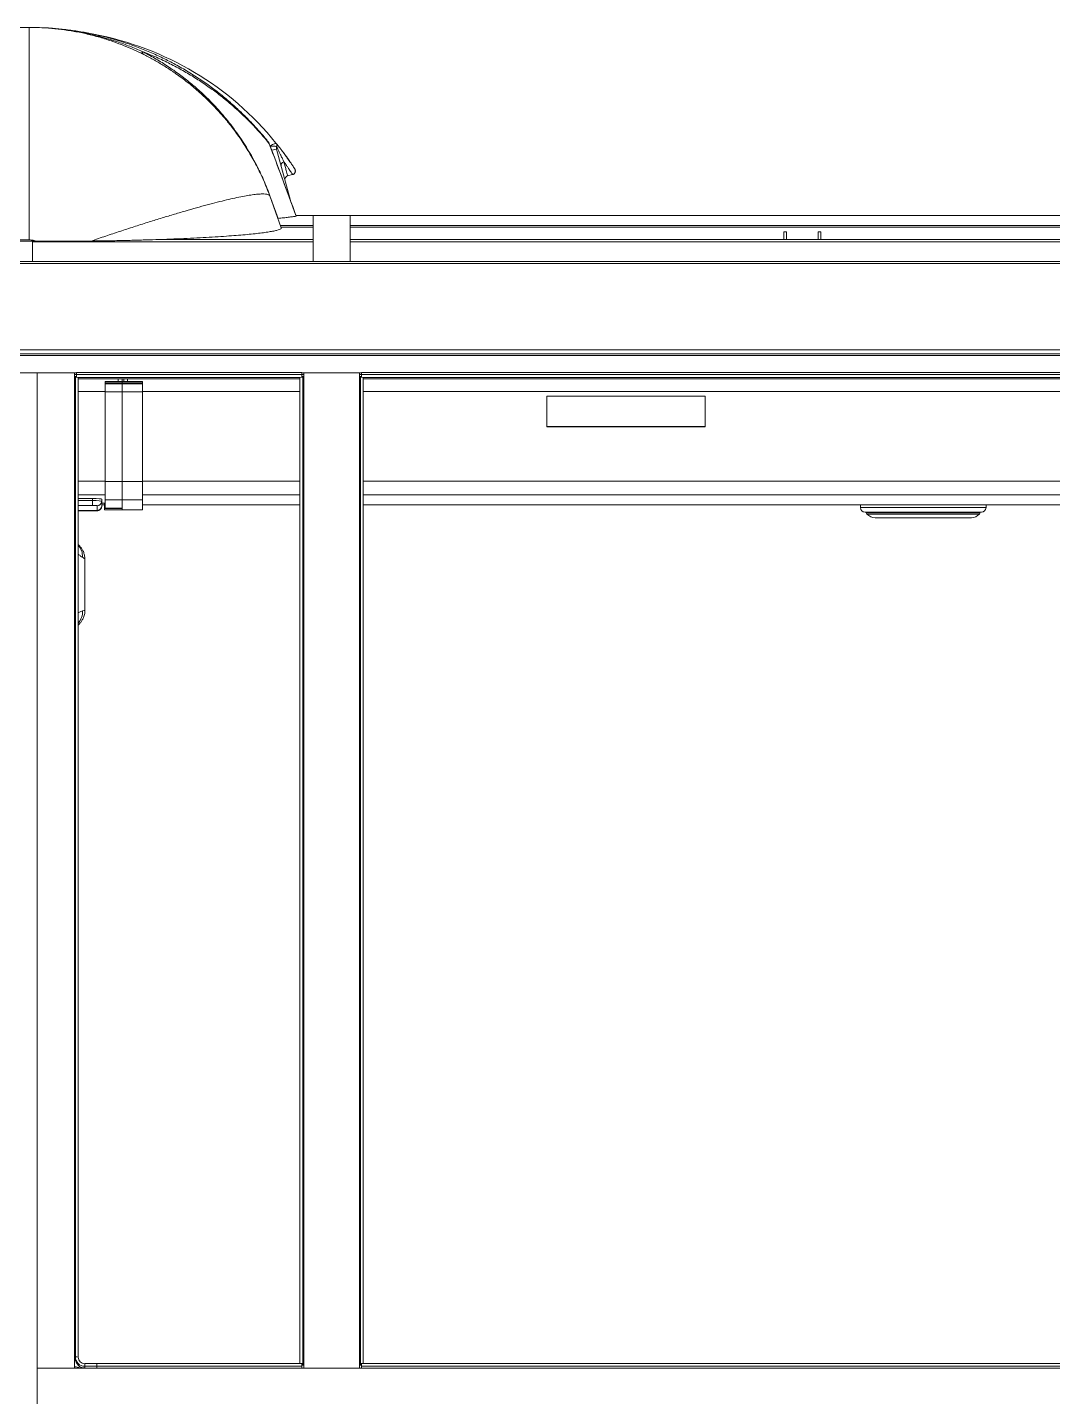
# Model space of a CAD drawing. Header units: millimetres. Extents: x -16985 to -606, y 2122 to 9380.
# Drawn here: x -11584 to -10484, y 6188 to 7658 of the extents above; entities that cross this region are included whole.
import ezdxf

# ---------------------------------------------------------------- set-up
doc = ezdxf.new("R2010")
doc.units = ezdxf.units.MM
for name, pattern in [('K5LT32768', [0]), ('K5LT32769', [0]), ('K5LT_THIN', [0])]:
    doc.linetypes.add(name, pattern=pattern)

msp = doc.modelspace()

# ---------------------------------------------------------------- linework, layer by layer
at = {"color": 7, "linetype": 'K5LT_THIN', "lineweight": 18}
for p, q in [((-13147.3, 7658.1), (-11582.4, 7658.1)), ((-11582.4, 7658.1), (-11582.4, 7429.9)), ((-11582.4, 7658.1), (-11582.4, 7658.1)), ((-11325.4, 7534.9), (-11324.5, 7533.2)), ((-11324.4, 7533.2), (-11324.4, 7533.2)), ((-11317, 7533.5), (-11317.3, 7533.9)), ((-11317.3, 7533.9), (-11317.3, 7533.9)), ((-11316.8, 7533), (-11317, 7533.5)), ((-11316.7, 7530.2), (-11316.6, 7530.1)), ((-11316.7, 7527.5), (-11301.8, 7472.1)), ((-11304.8, 7498.6), (-11299.5, 7500)), ((-11297.3, 7506.3), (-11297.4, 7506.5)), ((-11297.3, 7506.4), (-11297.2, 7506.2)), ((-11324, 7477.1), (-11311.6, 7443)), ((-11323.8, 7477.1), (-11324, 7477.1)), ((-11323.8, 7477.1), (-11314.9, 7452.9)), ((-11295.9, 7456.2), (-11277.6, 7456.2)), ((-11295.7, 7455.3), (-11295.7, 7455.4)), ((-11237.6, 7456.2), (-11277.6, 7456.2)), ((-11277.6, 7406.7), (-11277.6, 7456.2)), ((-11237.6, 7406.7), (-11237.6, 7456.2)), ((-11237.6, 7456.2), (-9471.6, 7456.2)), ((-11312.4, 7445.3), (-11277.6, 7445.3)), ((-11311.9, 7443.7), (-11277.6, 7443.7)), ((-11311.5, 7442.8), (-11311.6, 7443)), ((-11237.6, 7445.3), (-9471.6, 7445.3)), ((-11237.6, 7443.7), (-9471.6, 7443.7)), ((-13155.8, 7428.4), (-11573.9, 7428.4)), ((-13147.3, 7429.9), (-11582.4, 7429.9)), ((-11578.6, 7406.7), (-11578.6, 7428.4)), ((-11578.6, 7427.9), (-11277.6, 7427.9)), ((-11446.2, 7430.2), (-11277.6, 7430.2)), ((-11237.6, 7430.2), (-9471.6, 7430.2)), ((-11237.6, 7427.9), (-9471.6, 7427.9)), ((-10772.3, 7438.7), (-10772.3, 7430.2)), ((-10769.3, 7438.7), (-10772.3, 7438.7)), ((-10769.3, 7438.7), (-10769.3, 7430.2)), ((-10732.3, 7438.7), (-10735.3, 7438.7)), ((-10735.3, 7438.7), (-10735.3, 7430.2)), ((-10732.3, 7438.7), (-10732.3, 7430.2)), ((-8276.6, 7406.7), (-16740.6, 7406.7)), ((-8276.6, 7406.7), (-16740.6, 7406.7)), ((-16740.6, 7406.7), (-8276.6, 7406.7)), ((-16740.6, 7404.5), (-8276.6, 7404.5)), ((-16740.6, 7311.8), (-8276.6, 7311.8)), ((-16740.6, 7307.6), (-8276.6, 7307.6)), ((-16740.6, 7307.4), (-8276.6, 7307.4)), ((-16740.6, 7305.7), (-8276.6, 7305.7)), ((-11678.6, 7287.2), (-11531.6, 7287.2)), ((-11633.6, 7287.2), (-11573.6, 7287.2)), ((-11573.6, 6078.2), (-11573.6, 7287.2)), ((-11573.6, 6218.2), (-11573.6, 7287.2)), ((-11533.6, 7287.2), (-11573.6, 7287.2)), ((-11533.6, 6218.2), (-11533.6, 7287.2)), ((-11531.6, 7285.3), (-11533.6, 7285.3)), ((-11533.6, 7283.3), (-11531.6, 7283.3)), ((-11533.6, 7282.1), (-11532.6, 7282.1)), ((-11532.6, 7282.4), (-11532.6, 6230.4)), ((-11531.6, 7287.4), (-11289.6, 7287.4)), ((-11531.6, 7285.4), (-11531.6, 7287.4)), ((-11531.6, 7282.4), (-11531.6, 7285.4)), ((-11531.6, 7285.4), (-11289.6, 7285.4)), ((-11529.6, 6230.2), (-11529.6, 7282.2)), ((-11529.6, 7280.6), (-11291.6, 7280.6)), ((-11500.6, 7276.5), (-11500.6, 7278)), ((-11500.6, 7278), (-11482.6, 7278)), ((-11486.6, 7280.6), (-11486.6, 7278)), ((-11482.6, 7278), (-11482.6, 7280.6)), ((-11482.6, 7276.5), (-11482.6, 7278)), ((-11460.6, 7278), (-11482.6, 7278)), ((-11480.6, 7278), (-11480.6, 7280.6)), ((-11476.6, 7280.6), (-11476.6, 7278)), ((-11460.6, 7276.5), (-11460.6, 7278)), ((-11291.6, 6223.3), (-11291.6, 7282.2)), ((-11289.6, 7285.4), (-11289.6, 7287.4)), ((-11289.6, 7287.2), (-11225.6, 7287.2)), ((-11289.6, 7282.4), (-11289.6, 7285.4)), ((-11287.6, 7285.3), (-11289.6, 7285.3)), ((-11287.6, 7283.3), (-11289.6, 7283.3)), ((-11288.6, 7282.4), (-11288.6, 6223.4)), ((-11287.6, 7282.1), (-11288.6, 7282.1)), ((-11287.6, 6218.2), (-11287.6, 7287.2)), ((-11227.6, 7287.2), (-11287.6, 7287.2)), ((-11227.6, 6218.2), (-11227.6, 7287.2)), ((-11225.6, 7285.3), (-11227.6, 7285.3)), ((-11225.6, 7283.3), (-11227.6, 7283.3)), ((-11226.6, 7282.1), (-11227.6, 7282.1)), ((-11226.6, 7282.4), (-11226.6, 6223.4)), ((-9919.6, 7287.4), (-11225.6, 7287.4)), ((-11225.6, 7285.4), (-11225.6, 7287.4)), ((-9919.6, 7285.4), (-11225.6, 7285.4)), ((-11225.6, 7282.4), (-11225.6, 7285.4)), ((-11223.6, 7282.2), (-11223.6, 6223.3)), ((-11223.6, 7280.6), (-9919.6, 7280.6)), ((-11500.6, 7275.2), (-11500.6, 7276.5)), ((-11500.6, 7276.5), (-11482.6, 7276.5)), ((-11500.6, 7275.2), (-11482.6, 7275.2)), ((-11500.6, 7266.6), (-11500.6, 7275.2)), ((-11500.6, 7266.6), (-11482.6, 7266.6)), ((-11500.6, 7170.3), (-11500.6, 7266.6)), ((-11482.6, 7275.2), (-11482.6, 7276.5)), ((-11460.6, 7276.5), (-11482.6, 7276.5)), ((-11482.6, 7266.6), (-11482.6, 7275.2)), ((-11460.6, 7275.2), (-11482.6, 7275.2)), ((-11482.6, 7170.3), (-11482.6, 7266.6)), ((-11460.6, 7266.6), (-11482.6, 7266.6)), ((-11460.6, 7276.5), (-11460.6, 7275.2)), ((-11460.6, 7275.2), (-11460.6, 7266.6)), ((-11460.6, 7266.6), (-11460.6, 7170.3)), ((-10856.6, 7262.2), (-11026.6, 7262.2)), ((-11026.6, 7262.2), (-11026.6, 7229.3)), ((-10856.6, 7229.3), (-10856.6, 7262.2)), ((-11026.6, 7229.5), (-10856.6, 7229.5)), ((-11026.6, 7229.3), (-10856.6, 7229.3)), ((-11500.6, 7170.3), (-11482.6, 7170.3)), ((-11500.6, 7150.8), (-11500.6, 7170.3)), ((-11482.6, 7150.8), (-11482.6, 7170.3)), ((-11460.6, 7170.3), (-11482.6, 7170.3)), ((-11460.6, 7170.3), (-11460.6, 7150.8)), ((-11514.3, 7152.2), (-11529.6, 7152.2)), ((-11514.3, 7152.2), (-11514.4, 7150)), ((-11514.4, 7144.8), (-11514.4, 7150)), ((-11504.4, 7149.2), (-11504.3, 7151.4)), ((-11504.4, 7144), (-11504.4, 7149.2)), ((-11504.3, 7146.4), (-11504.3, 7151.4)), ((-11504.3, 7147.1), (-11500.6, 7147.1)), ((-11501.6, 7140), (-11501.6, 7147.1)), ((-11500.6, 7150.8), (-11482.6, 7150.8)), ((-11500.6, 7141.7), (-11500.6, 7150.8)), ((-11482.6, 7141.7), (-11482.6, 7150.8)), ((-11460.6, 7150.8), (-11482.6, 7150.8)), ((-11482.6, 7150.8), (-11482.6, 7140)), ((-11460.6, 7150.8), (-11460.6, 7140)), ((-11529.6, 7139.1), (-11509.4, 7139.1)), ((-11509.4, 7144.4), (-11509.4, 7139.2)), ((-11504.3, 7145.5), (-11501.6, 7145.5)), ((-11501.6, 7140), (-11482.6, 7140)), ((-11501.6, 7140), (-11501.6, 7140)), ((-11500.6, 7141.7), (-11482.6, 7141.7)), ((-11500.6, 7141.6), (-11500.6, 7141.7)), ((-11500.6, 7141.6), (-11482.6, 7141.6)), ((-11460.6, 7140), (-11482.6, 7140)), ((-11460.6, 7140), (-11482.6, 7140)), ((-11482.6, 7140), (-11482.6, 7140)), ((-11291.6, 7145.5), (-11460.6, 7145.5)), ((-11460.6, 7140), (-11460.6, 7140)), ((-9944.1, 7145.5), (-11223.6, 7145.5)), ((-10690, 7145.5), (-10690, 7142.5)), ((-10560.1, 7137.5), (-10685, 7137.5)), ((-10683.6, 7137.5), (-10683.6, 7136.8)), ((-10674.1, 7131.5), (-10674.2, 7131.5)), ((-10674.1, 7131.5), (-10674.1, 7131.5)), ((-10674, 7131.5), (-10674.1, 7131.5)), ((-10673.9, 7131.5), (-10674, 7131.5)), ((-10673.9, 7131.5), (-10673.9, 7131.5)), ((-10673.7, 7131.5), (-10673.9, 7131.5)), ((-10673.4, 7131.5), (-10673.7, 7131.5)), ((-10673.3, 7131.5), (-10673.4, 7131.5)), ((-10672.9, 7131.5), (-10673.3, 7131.5)), ((-10672.9, 7131.5), (-10672.9, 7131.5)), ((-10672.6, 7131.5), (-10672.9, 7131.5)), ((-10672.1, 7131.5), (-10672.6, 7131.5)), ((-10672.1, 7131.5), (-10672.2, 7131.5)), ((-10671.8, 7131.5), (-10672.1, 7131.5)), ((-10671.2, 7131.5), (-10671.8, 7131.5)), ((-10671.2, 7131.5), (-10671.2, 7131.5)), ((-10670.8, 7131.5), (-10671.2, 7131.5)), ((-10670.1, 7131.5), (-10670.8, 7131.5)), ((-10669.7, 7131.5), (-10670.1, 7131.5)), ((-10668.9, 7131.5), (-10669.7, 7131.5)), ((-10668.4, 7131.5), (-10668.9, 7131.5)), ((-10667.5, 7131.5), (-10668.4, 7131.5)), ((-10665.9, 7131.5), (-10666.9, 7131.5)), ((-10664.2, 7131.5), (-10665.3, 7131.5)), ((-10663.6, 7131.5), (-10664.2, 7131.5)), ((-10662.4, 7131.5), (-10663.6, 7131.5)), ((-10661.7, 7131.5), (-10662.4, 7131.5)), ((-10660.4, 7131.5), (-10661.7, 7131.5)), ((-10658.3, 7131.5), (-10659.7, 7131.5)), ((-10656.1, 7131.5), (-10657.5, 7131.5)), ((-10653.7, 7131.5), (-10655.3, 7131.5)), ((-10651.3, 7131.5), (-10652.9, 7131.5)), ((-10648.8, 7131.5), (-10650.4, 7131.5)), ((-10646.1, 7131.5), (-10647.8, 7131.5)), ((-10643.4, 7131.5), (-10645.2, 7131.5)), ((-10640.6, 7131.5), (-10642.4, 7131.5)), ((-10637.8, 7131.5), (-10639.6, 7131.5)), ((-10634.9, 7131.5), (-10636.8, 7131.5)), ((-10632, 7131.5), (-10633.9, 7131.5)), ((-10629, 7131.5), (-10630.9, 7131.5)), ((-10626, 7131.5), (-10627.9, 7131.5)), ((-10623, 7131.5), (-10624.9, 7131.5)), ((-10620, 7131.5), (-10621.9, 7131.5)), ((-10617, 7131.5), (-10618.9, 7131.5)), ((-10614.1, 7131.5), (-10616, 7131.5)), ((-10611.1, 7131.5), (-10613, 7131.5)), ((-10608.2, 7131.5), (-10610.1, 7131.5)), ((-10605.3, 7131.5), (-10607.2, 7131.5)), ((-10602.5, 7131.5), (-10604.3, 7131.5)), ((-10599.8, 7131.5), (-10601.6, 7131.5)), ((-10597.2, 7131.5), (-10598.9, 7131.5)), ((-10594.6, 7131.5), (-10596.2, 7131.5)), ((-10592.1, 7131.5), (-10593.7, 7131.5)), ((-10589.7, 7131.5), (-10591.3, 7131.5)), ((-10587.5, 7131.5), (-10588.9, 7131.5)), ((-10585.3, 7131.5), (-10586.7, 7131.5)), ((-10584.6, 7131.5), (-10585.3, 7131.5)), ((-10583.3, 7131.5), (-10584.6, 7131.5)), ((-10582.6, 7131.5), (-10583.3, 7131.5)), ((-10581.4, 7131.5), (-10582.6, 7131.5)), ((-10580.8, 7131.5), (-10581.4, 7131.5)), ((-10579.7, 7131.5), (-10580.8, 7131.5)), ((-10578.1, 7131.5), (-10579.1, 7131.5)), ((-10576.7, 7131.5), (-10577.6, 7131.5)), ((-10576.2, 7131.5), (-10576.7, 7131.5)), ((-10575.4, 7131.5), (-10576.2, 7131.5)), ((-10574.9, 7131.5), (-10575.4, 7131.5)), ((-10574.2, 7131.5), (-10574.9, 7131.5)), ((-10573.9, 7131.5), (-10574.2, 7131.5)), ((-10573.3, 7131.5), (-10573.9, 7131.5)), ((-10573, 7131.5), (-10573.3, 7131.5)), ((-10572.5, 7131.5), (-10573, 7131.5)), ((-10572.9, 7131.5), (-10573, 7131.5)), ((-10572.2, 7131.5), (-10572.5, 7131.5)), ((-10571.8, 7131.5), (-10572.2, 7131.5)), ((-10572.2, 7131.5), (-10572.2, 7131.5)), ((-10571.6, 7131.5), (-10571.8, 7131.5)), ((-10571.4, 7131.5), (-10571.6, 7131.5)), ((-10571.6, 7131.5), (-10571.6, 7131.5)), ((-10571.2, 7131.5), (-10571.3, 7131.5)), ((-10571.1, 7131.5), (-10571.2, 7131.5)), ((-10571, 7131.5), (-10571.1, 7131.5)), ((-10571, 7131.5), (-10571, 7131.5)), ((-10561.6, 7136.8), (-10561.6, 7137.5)), ((-10555.1, 7142.5), (-10555.1, 7145.5)), ((-11522.5, 7032), (-11522.5, 7087.2)), ((-11532.6, 6230.4), (-11532.6, 6228.6)), ((-11509.6, 6223.3), (-11522.6, 6223.3)), ((-11522.6, 6218.6), (-11522.6, 6220.4)), ((-11509.6, 6220.4), (-11522.6, 6220.4)), ((-11289.6, 6223.3), (-11509.6, 6223.3)), ((-11509.6, 6220.4), (-11509.6, 6223.3)), ((-11509.6, 6218.3), (-11509.6, 6220.4)), ((-11509.6, 6220.4), (-11289.6, 6220.4)), ((-11289.6, 6223.3), (-11289.6, 6220.4)), ((-11289.6, 6218.6), (-11289.6, 6220.4)), ((-11288.6, 6221.6), (-11288.6, 6223.4)), ((-11226.6, 6223.4), (-11226.6, 6221.6)), ((-9483.6, 6223.3), (-11225.6, 6223.3)), ((-11225.6, 6220.4), (-11225.6, 6223.3)), ((-11225.6, 6220.4), (-9483.6, 6220.4)), ((-11225.6, 6220.4), (-11225.6, 6218.6)), ((-11573.6, 6218.2), (-8333.6, 6218.2)), ((-11573.6, 6158.3), (-11573.6, 6218.2)), ((-11533.6, 6218.2), (-11573.6, 6218.2)), ((-11509.6, 6218.3), (-11523.9, 6218.3)), ((-11509.6, 6218.2), (-11509.6, 6218.3)), ((-11227.6, 6218.2), (-11287.6, 6218.2))]:
    msp.add_line(p, q, dxfattribs=at)
at = {"color": 8, "linetype": 'K5LT32768', "lineweight": 15, "true_color": 0x808080}
for p, q in [((-11459.1, 7628.9), (-11461.2, 7629.9)), ((-11324.5, 7533.2), (-11324.4, 7533.2)), ((-11317.4, 7533.9), (-11317.3, 7533.9)), ((-11321.9, 7526.2), (-11316.7, 7527.5)), ((-11533.6, 7280.7), (-11532.6, 7280.7)), ((-11529.6, 7282.2), (-11291.6, 7282.2)), ((-11529.6, 7280.6), (-11291.6, 7280.6)), ((-11287.6, 7280.7), (-11288.6, 7280.7)), ((-11226.6, 7280.7), (-11227.6, 7280.7)), ((-9919.6, 7282.2), (-11223.6, 7282.2)), ((-9919.6, 7280.6), (-11223.6, 7280.6)), ((-11529.6, 7267.2), (-11500.6, 7267.2)), ((-11291.6, 7267.2), (-11460.6, 7267.2)), ((-9944.1, 7267.2), (-11223.6, 7267.2)), ((-11529.6, 7170.9), (-11500.6, 7170.9)), ((-11291.6, 7170.9), (-11460.6, 7170.9)), ((-9944.1, 7170.9), (-11223.6, 7170.9)), ((-11529.6, 7156.3), (-11500.6, 7156.3)), ((-11514.4, 7150), (-11529.6, 7150)), ((-11504.3, 7147.2), (-11500.6, 7147.2)), ((-11504.3, 7145.5), (-11501.6, 7145.5)), ((-11291.6, 7156.3), (-11460.6, 7156.3)), ((-9944.1, 7156.3), (-11223.6, 7156.3)), ((-11529.6, 7144.8), (-11514.4, 7144.8)), ((-11509.4, 7139.2), (-11529.6, 7139.2)), ((-11501.6, 7140), (-11482.6, 7140)), ((-11291.6, 7145.5), (-11460.6, 7145.5)), ((-9944.1, 7145.5), (-11223.6, 7145.5)), ((-10555.1, 7142.5), (-10690, 7142.5)), ((-10561.6, 7136.8), (-10683.6, 7136.8)), ((-10562.2, 7135.3), (-10682.9, 7135.3)), ((-11522.6, 6223.3), (-11522.6, 6220.4)), ((-11523.9, 6218.3), (-11523.9, 6218.2)), ((-11509.6, 6218.3), (-11287.6, 6218.3)), ((-11227.6, 6218.3), (-9481.6, 6218.3))]:
    msp.add_line(p, q, dxfattribs=at)
at = {"color": 7, "linetype": 'K5LT_THIN', "const_width": 0.18}
msp.add_lwpolyline([(-10671.2, 7131.5), (-10671.2, 7131.5), (-10671.1, 7131.5), (-10670.8, 7131.5), (-10670.8, 7131.5)], dxfattribs=at)
at = {"color": 8, "linetype": 'K5LT32769', "true_color": 0x808080, "const_width": 0.18}
for points in [[(-11529.6, 7095.4), (-11529.5, 7094.5), (-11529.6, 7093.5)], [(-11529.6, 7025.7), (-11529.5, 7027.2), (-11529.6, 7028.9)]]:
    msp.add_lwpolyline(points, dxfattribs=at)
at = {"color": 7, "linetype": 'K5LT_THIN', "lineweight": 18}
for centre, radius, start, end in [((-11573.8, 7326.7), 329.7, 38.9353, 79.4146), ((-11533.5, 7284.1), 3.6, 268.5626, 284.6428), ((-11531.8, 7265.1), 17.3, 82.5037, 92.4861), ((-11289.3, 7265.1), 17.3, 87.5139, 97.4963), ((-11287.6, 7284.1), 3.6, 255.3572, 271.4374), ((-11227.5, 7284.1), 3.6, 268.5626, 284.6428), ((-11225.8, 7265.1), 17.3, 82.5037, 92.4861), ((-11509.4, 7149.4), 4.99, 269.9155, 357.907), ((-11509.4, 7144.2), 4.99, 269.9155, 357.907), ((-10685, 7142.5), 5, 180, 270), ((-10681.6, 7136.8), 2, 180, 228.2685), ((-10672.5, 7146.9), 15.6, 228.2685, 263.4533), ((-10572.6, 7146.9), 15.6, 276.5413, 311.7315), ((-10563.6, 7136.8), 2, 311.7315, 0), ((-10560.1, 7142.5), 5, 270, 0), ((-11522.6, 6230.4), 10, 180.0275, 270.0274), ((-11531.8, 6213.1), 17.3, 82.5037, 92.4861), ((-11522.6, 6228.6), 10, 180.0275, 270.0274), ((-11522.6, 6230.2), 7, 180.0275, 270.0274), ((-11289.3, 6205.5), 17.9, 87.6367, 97.2652), ((-11287.7, 6230.8), 9.37, 258.8524, 271.1463), ((-11287.6, 6225.1), 3.6, 255.3572, 271.4374), ((-11227.5, 6225.1), 3.6, 268.5626, 284.6428), ((-11227.2, 6229.5), 8.02, 267.8091, 282.1923), ((-11225.8, 6205.5), 17.9, 82.7348, 92.3633), ((-11523.8, 6221.2), 2.92, 267.3809, 294.6121), ((-11287.9, 6226.5), 8.02, 257.8077, 272.1909), ((-11227.4, 6227.8), 9.37, 268.8537, 281.1476)]:
    msp.add_arc(centre, radius, start, end, dxfattribs=at)
at = {"color": 8, "linetype": 'K5LT32768', "lineweight": 15, "true_color": 0x808080}
for centre, radius, start, end in [((-11544.2, 7089.8), 19.2, 358.1205, 40.4261), ((-11544.7, 7031), 19.8, 319.8549, 1.8344), ((-11533.5, 6232.1), 3.6, 268.5626, 284.6428)]:
    msp.add_arc(centre, radius, start, end, dxfattribs=at)
at = {"color": 7, "linetype": 'K5LT_THIN', "lineweight": 18}
for centre, major_axis, ratio, start_param, end_param in [((-11514.4, 7149.4), (10, -0.17), 0.061229, 0.001677, 1.571255), ((-11514.3, 7151.4), (10, 0), 0.078633, -0.000008, 1.569571), ((-11503.3, 7176.9), (1.1, 33), 0.002743, 3.062974, 3.583051), ((-11503.1, 7182.5), (1.3, 36.2), 0.002743, 3.062974, 3.345468), ((-11514.4, 7144.4), (5, 0), 0.078633, -0.000008, 1.569571)]:
    msp.add_ellipse(centre, major_axis=major_axis, ratio=ratio, start_param=start_param, end_param=end_param, dxfattribs=at)
at = {"color": 8, "linetype": 'K5LT32768', "lineweight": 15, "true_color": 0x808080}
for centre, major_axis, ratio, start_param, end_param in [((-11508.3, 7177.1), (1.1, 38), 0.002382, 3.06295, 3.14165), ((-11622.5, 7133.4), (100, -46.2), 0.028758, 0.013306, 0.235649), ((-11622.5, 6985.8), (100, 46.2), 0.028771, -0.013274, 0.207397)]:
    msp.add_ellipse(centre, major_axis=major_axis, ratio=ratio, start_param=start_param, end_param=end_param, dxfattribs=at)
at = {"color": 7, "linetype": 'K5LT_THIN', "lineweight": 18}
for points, knots in [([(-11582.4, 7658.1), (-11577.8, 7658), (-11568.5, 7657.9), (-11554.6, 7656.8), (-11540.7, 7655), (-11526.9, 7652.6), (-11513.2, 7649.4), (-11500.5, 7645.7), (-11488.6, 7641.7), (-11477.5, 7637.4), (-11466.6, 7632.6), (-11455.8, 7627.3), (-11445.2, 7621.5), (-11434.8, 7615.2), (-11423.9, 7607.9), (-11412.4, 7599.4), (-11400.6, 7589.6), (-11391.6, 7581.2), (-11385, 7574.5), (-11380.7, 7570), (-11376.4, 7565.3), (-11372.3, 7560.5), (-11368.2, 7555.6), (-11362.4, 7548.1), (-11354.9, 7537.8), (-11346.2, 7524.2), (-11338, 7509.5), (-11330.4, 7493.8), (-11326.2, 7482.8), (-11324, 7477.1)], [0, 0, 0, 0, 0.041395, 0.082898, 0.12451, 0.166231, 0.20806, 0.249998, 0.284945, 0.320148, 0.355608, 0.391324, 0.427297, 0.463527, 0.500013, 0.544828, 0.590494, 0.63701, 0.655518, 0.674158, 0.69293, 0.711833, 0.730867, 0.750032, 0.79631, 0.844446, 0.894439, 0.946291, 1, 1, 1, 1]), ([(-11582.4, 7658.1), (-11577.4, 7658), (-11567.2, 7657.9), (-11552.2, 7656.8), (-11537.6, 7655.1), (-11523.3, 7652.9), (-11509.4, 7650), (-11495, 7646.4), (-11480.2, 7642), (-11465.2, 7636.7), (-11450.8, 7630.8), (-11436.9, 7624.4), (-11423.2, 7617.3), (-11409.7, 7609.4), (-11396.4, 7600.8), (-11383.9, 7591.8), (-11372.1, 7582.5), (-11361.2, 7573), (-11351.1, 7563.4), (-11341.7, 7553.8), (-11333.1, 7544.3), (-11327.9, 7538), (-11325.4, 7534.9)], [0, 0, 0, 0, 0.041271, 0.08304, 0.125338, 0.166494, 0.208221, 0.250544, 0.29996, 0.350194, 0.400282, 0.450102, 0.500624, 0.556243, 0.612415, 0.668456, 0.724396, 0.78064, 0.835609, 0.890571, 0.945989, 1, 1, 1, 1]), ([(-11577.4, 7658), (-11578, 7658.1), (-11579, 7658.1), (-11580.7, 7658.1), (-11581.8, 7658.1), (-11582.4, 7658.1)], [0, 0, 0, 0, 0.333141, 0.628707, 1, 1, 1, 1]), ([(-11324.5, 7533.2), (-11327.5, 7536.8), (-11333.5, 7544), (-11343.7, 7555.1), (-11354.9, 7566), (-11367, 7576.8), (-11379.3, 7586.8), (-11391.8, 7595.8), (-11404.2, 7604), (-11417.2, 7611.8), (-11431, 7619.2), (-11445.5, 7626.1), (-11455.8, 7630.2), (-11460.9, 7632.2)], [0, 0, 0, 0, 0.099956, 0.19991, 0.299867, 0.399832, 0.49981, 0.583137, 0.666474, 0.749827, 0.833199, 0.91659, 1, 1, 1, 1]), ([(-11460.9, 7632.2), (-11460.9, 7631.8), (-11460.8, 7631.1), (-11460.4, 7630.1), (-11459.9, 7629.4), (-11459.4, 7629.1), (-11459.1, 7628.9)], [0, 0, 0, 0, 0.248589, 0.498119, 0.748589, 1, 1, 1, 1]), ([(-11460.9, 7632.2), (-11456.5, 7629.9), (-11447.6, 7625.2), (-11434.8, 7617.3), (-11422.4, 7608.8), (-11410.4, 7599.5), (-11398.7, 7589.4), (-11388.9, 7580), (-11380.7, 7571.3), (-11374.1, 7563.8), (-11367.5, 7555.8), (-11361, 7547.2), (-11354.8, 7538.4), (-11349.1, 7529.5), (-11343.7, 7520.4), (-11338.8, 7511.4), (-11334.4, 7502.6), (-11330.6, 7494.3), (-11327, 7485.8), (-11324.8, 7480), (-11323.8, 7477.1)], [0, 0, 0, 0, 0.076632, 0.153752, 0.231446, 0.309835, 0.389091, 0.469432, 0.518287, 0.567743, 0.617913, 0.66895, 0.721045, 0.765456, 0.81091, 0.857399, 0.892896, 0.92873, 0.964569, 1, 1, 1, 1]), ([(-11350.5, 7562.7), (-11350.3, 7562.6), (-11349.6, 7561.9), (-11348.9, 7561.1), (-11348.4, 7560.6)], [0, 0, 0, 0, 0.22776, 1, 1, 1, 1]), ([(-11324.5, 7533.2), (-11324.5, 7533.3), (-11324.7, 7533.9), (-11325, 7534.5), (-11325.4, 7534.8), (-11325.4, 7534.9)], [0, 0, 0, 0, 0.253985, 0.956337, 1, 1, 1, 1]), ([(-11295.6, 7455.4), (-11300.7, 7469.1), (-11310.3, 7495), (-11319.9, 7520.9), (-11324.5, 7533.2)], [0, 0, 0, 0, 0.527966, 1, 1, 1, 1]), ([(-11295.7, 7455.3), (-11300.5, 7468.3), (-11310.1, 7494.2), (-11319.7, 7520.2), (-11324.5, 7533.2)], [0, 0, 0, 0, 0.499882, 1, 1, 1, 1]), ([(-11317.4, 7533.9), (-11317.2, 7533.6), (-11316.8, 7533.1), (-11316.5, 7532.1), (-11316.5, 7531.1), (-11316.6, 7530.5), (-11316.7, 7530.2)], [0, 0, 0, 0, 0.249999, 0.5, 0.75, 1, 1, 1, 1]), ([(-11317, 7533.5), (-11317.1, 7533.6), (-11317.1, 7533.7), (-11317.2, 7533.8), (-11317.3, 7533.9)], [0, 0, 0, 0, 0.539641, 1, 1, 1, 1]), ([(-11316.7, 7527.5), (-11316.8, 7528), (-11316.9, 7528.8), (-11316.8, 7529.7), (-11316.7, 7530.2)], [0, 0, 0, 0, 0.504634, 1, 1, 1, 1]), ([(-11315.9, 7532.2), (-11316.1, 7532.3), (-11316.3, 7532.6), (-11316.6, 7532.9), (-11316.8, 7533)], [0, 0, 0, 0, 0.499945, 1, 1, 1, 1]), ([(-11315.9, 7532.2), (-11316.1, 7532.3), (-11316.3, 7532.6), (-11316.6, 7532.9), (-11316.8, 7533)], [0, 0, 0, 0, 0.499945, 1, 1, 1, 1]), ([(-11308.9, 7513.8), (-11309.4, 7514.8), (-11310.4, 7516.9), (-11312, 7520.2), (-11313.5, 7523.5), (-11315, 7526.5), (-11316.1, 7528.9), (-11316.6, 7530.1)], [0, 0, 0, 0, 0.250056, 0.500154, 0.666845, 0.833348, 1, 1, 1, 1]), ([(-11316.1, 7532.3), (-11315.1, 7531.1), (-11312.6, 7528), (-11310.1, 7524.7), (-11308.8, 7522.8), (-11308.4, 7522.4)], [0, 0, 0, 0, 0.349768, 0.845154, 1, 1, 1, 1]), ([(-11308.9, 7513.8), (-11309.3, 7513.6), (-11310.3, 7513.2), (-11311.4, 7512), (-11311.9, 7510.5), (-11311.8, 7509.4), (-11311.7, 7508.9)], [0, 0, 0, 0, 0.25, 0.5, 0.75, 1, 1, 1, 1]), ([(-11301.6, 7512.8), (-11302.1, 7513.6), (-11303.4, 7515.4), (-11305.9, 7519), (-11308.3, 7522.2), (-11309.4, 7523.7)], [0, 0, 0, 0, 0.264113, 0.661739, 1, 1, 1, 1]), ([(-11301.3, 7512.4), (-11301.5, 7512.6), (-11301.8, 7513), (-11302.3, 7513.8), (-11302.8, 7514.5), (-11303.4, 7515.2), (-11303.9, 7515.9), (-11304.4, 7516.6), (-11304.9, 7517.4), (-11305.5, 7518.2), (-11306.2, 7519.2), (-11307.1, 7520.4), (-11308, 7521.8), (-11308.8, 7522.8), (-11309.2, 7523.4), (-11309.2, 7523.4)], [0, 0, 0, 0, 0.105222, 0.202809, 0.292759, 0.37507, 0.44974, 0.516768, 0.576154, 0.644765, 0.720937, 0.804671, 0.895965, 0.994818, 1, 1, 1, 1]), ([(-11303.5, 7515.5), (-11303.5, 7515.6), (-11303.8, 7515.9), (-11304.4, 7516.8), (-11305.4, 7518.2), (-11306.4, 7519.6), (-11307.4, 7520.9), (-11308, 7521.8), (-11308.2, 7522.1)], [0, 0, 0, 0, 0.008836, 0.23527, 0.479289, 0.673845, 0.878292, 1, 1, 1, 1]), ([(-11303.7, 7515.8), (-11303.5, 7515.5), (-11302.2, 7513.7), (-11301.3, 7512.4), (-11300.6, 7511.3)], [0, 0, 0, 0, 0.166987, 1, 1, 1, 1]), ([(-11307.6, 7493.7), (-11307.7, 7494.2), (-11307.9, 7495.3), (-11307.3, 7496.8), (-11306.3, 7498), (-11305.3, 7498.4), (-11304.8, 7498.6)], [0, 0, 0, 0, 0.25, 0.5, 0.75, 1, 1, 1, 1]), ([(-11300.6, 7511.3), (-11299.8, 7510.2), (-11298.8, 7508.7), (-11298.3, 7508), (-11298.2, 7507.8)], [0, 0, 0, 0, 0.722841, 1, 1, 1, 1]), ([(-11299.5, 7500), (-11299.4, 7500.1), (-11299.2, 7500.1), (-11298.8, 7500.3), (-11298.3, 7500.5), (-11297.9, 7500.8), (-11297.5, 7501.3), (-11297.1, 7501.8), (-11296.8, 7502.4), (-11296.6, 7503), (-11296.5, 7503.8), (-11296.6, 7504.5), (-11296.7, 7505.2), (-11297, 7505.7), (-11297.1, 7506), (-11297.2, 7506.1)], [0, 0, 0, 0, 0.006229, 0.013078, 0.030506, 0.054688, 0.086466, 0.141239, 0.210546, 0.294574, 0.414976, 0.55682, 0.720161, 0.905032, 1, 1, 1, 1]), ([(-11297.2, 7506.1), (-11297.1, 7506.1), (-11297.1, 7506.1), (-11297.3, 7506.3), (-11297.6, 7506.8), (-11297.9, 7507.3), (-11298, 7507.5)], [0, 0, 0, 0, 0.049278, 0.443245, 0.83825, 1, 1, 1, 1]), ([(-11297.1, 7506.1), (-11297.2, 7506.1), (-11297.2, 7506.2), (-11297.4, 7506.4), (-11297.4, 7506.5)], [0, 0, 0, 0, 0.949503, 1, 1, 1, 1]), ([(-11314.9, 7452.9), (-11313, 7453.2), (-11309.1, 7453.6), (-11304, 7454.2), (-11299.5, 7454.8), (-11296.9, 7455.1), (-11295.7, 7455.3)], [0, 0, 0, 0, 0.249514, 0.499031, 0.749514, 1, 1, 1, 1]), ([(-11515.7, 7428.7), (-11510.1, 7428.8), (-11498.7, 7428.9), (-11482.1, 7429.2), (-11465.8, 7429.6), (-11449.9, 7430.1), (-11434.5, 7430.6), (-11419.7, 7431.2), (-11405.5, 7431.9), (-11392, 7432.6), (-11379.4, 7433.3), (-11367.8, 7434.1), (-11357.4, 7434.9), (-11348.1, 7435.7), (-11339.7, 7436.6), (-11332.3, 7437.4), (-11326, 7438.3), (-11320.7, 7439.2), (-11316.5, 7440.1), (-11313.6, 7441.1), (-11311.8, 7441.9), (-11311.6, 7442.5), (-11311.5, 7442.8)], [0, 0, 0, 0, 0.050571, 0.101309, 0.152097, 0.20282, 0.253377, 0.304067, 0.354951, 0.405892, 0.45676, 0.507438, 0.555688, 0.604116, 0.652603, 0.701028, 0.749274, 0.799285, 0.849492, 0.899769, 0.949983, 1, 1, 1, 1]), ([(-11315.2, 7452.9), (-11315.2, 7452.9), (-11315.2, 7452.9), (-11315.1, 7452.9), (-11315, 7452.9), (-11314.9, 7452.9)], [0, 0, 0, 0, 0.252764, 0.50553, 1, 1, 1, 1]), ([(-11582.4, 7429.9), (-11581, 7429.8), (-11578.1, 7429.7), (-11575.3, 7428.8), (-11573.9, 7428.4)], [0, 0, 0, 0, 0.499955, 1, 1, 1, 1]), ([(-11573.9, 7428.4), (-11569.1, 7428.4), (-11560.6, 7428.4), (-11548.4, 7428.4), (-11537.5, 7428.5), (-11526.6, 7428.6), (-11519.3, 7428.6), (-11515.7, 7428.7)], [0, 0, 0, 0, 0.248966, 0.436181, 0.623383, 0.811693, 1, 1, 1, 1]), ([(-11509.4, 7139.1), (-11509.3, 7139.1), (-11508.8, 7139.1), (-11507.9, 7139.3), (-11506.9, 7139.7), (-11506.1, 7140.3), (-11505.5, 7140.9), (-11505.1, 7141.6), (-11504.8, 7142.2), (-11504.6, 7142.7), (-11504.5, 7143.1), (-11504.4, 7143.4), (-11504.4, 7143.5), (-11504.4, 7143.6), (-11504.4, 7143.6)], [0, 0, 0, 0, 0.040597, 0.188996, 0.321982, 0.442861, 0.552815, 0.651828, 0.738947, 0.811608, 0.866469, 0.905701, 0.944931, 1, 1, 1, 1]), ([(-10674.2, 7131.5), (-10674.2, 7131.5), (-10674.2, 7131.5), (-10674.1, 7131.5), (-10674.1, 7131.5), (-10674, 7131.5)], [0, 0, 0, 0, 0.256748, 0.791313, 1, 1, 1, 1]), ([(-10673.9, 7131.5), (-10673.9, 7131.5), (-10673.9, 7131.5), (-10673.8, 7131.5), (-10673.8, 7131.5), (-10673.7, 7131.5)], [0, 0, 0, 0, 0.32029, 0.80938, 1, 1, 1, 1]), ([(-10673.4, 7131.5), (-10673.5, 7131.5), (-10673.5, 7131.5), (-10673.5, 7131.5), (-10673.5, 7131.5), (-10673.4, 7131.5), (-10673.3, 7131.5), (-10673.3, 7131.5)], [0, 0, 0, 0, 0.0504, 0.348467, 0.644865, 0.940339, 1, 1, 1, 1]), ([(-10672.9, 7131.5), (-10672.9, 7131.5), (-10672.9, 7131.5), (-10672.8, 7131.5), (-10672.7, 7131.5), (-10672.6, 7131.5)], [0, 0, 0, 0, 0.306844, 0.725248, 1, 1, 1, 1]), ([(-10672.1, 7131.5), (-10672.1, 7131.5), (-10672.1, 7131.5), (-10672, 7131.5), (-10671.9, 7131.5), (-10671.8, 7131.5)], [0, 0, 0, 0, 0.285855, 0.676309, 1, 1, 1, 1]), ([(-10669.7, 7131.5), (-10669.7, 7131.5), (-10669.9, 7131.5), (-10670, 7131.5), (-10670.1, 7131.5), (-10670.1, 7131.5), (-10670.1, 7131.5)], [0, 0, 0, 0, 0.186965, 0.532766, 0.876709, 1, 1, 1, 1]), ([(-10668.9, 7131.5), (-10668.9, 7131.5), (-10668.9, 7131.5), (-10668.7, 7131.5), (-10668.6, 7131.5), (-10668.4, 7131.5), (-10668.4, 7131.5)], [0, 0, 0, 0, 0.225483, 0.550546, 0.874721, 1, 1, 1, 1]), ([(-10667.5, 7131.5), (-10667.5, 7131.5), (-10667.5, 7131.5), (-10667.3, 7131.5), (-10667.1, 7131.5), (-10667, 7131.5), (-10666.9, 7131.5)], [0, 0, 0, 0, 0.293429, 0.590029, 0.885819, 1, 1, 1, 1]), ([(-10665.9, 7131.5), (-10665.9, 7131.5), (-10665.9, 7131.5), (-10665.7, 7131.5), (-10665.5, 7131.5), (-10665.4, 7131.5), (-10665.3, 7131.5)], [0, 0, 0, 0, 0.293464, 0.590098, 0.885924, 1, 1, 1, 1]), ([(-10664.2, 7131.5), (-10664.2, 7131.5), (-10664.2, 7131.5), (-10664.1, 7131.5), (-10663.9, 7131.5), (-10663.7, 7131.5), (-10663.6, 7131.5), (-10663.6, 7131.5)], [0, 0, 0, 0, 0.050835, 0.349241, 0.645976, 0.941791, 1, 1, 1, 1]), ([(-10662.4, 7131.5), (-10662.4, 7131.5), (-10662.3, 7131.5), (-10662.1, 7131.5), (-10661.9, 7131.5), (-10661.7, 7131.5), (-10661.7, 7131.5)], [0, 0, 0, 0, 0.293522, 0.590216, 0.886102, 1, 1, 1, 1]), ([(-10660.4, 7131.5), (-10660.4, 7131.5), (-10660.3, 7131.5), (-10660.1, 7131.5), (-10659.9, 7131.5), (-10659.7, 7131.5), (-10659.7, 7131.5)], [0, 0, 0, 0, 0.293546, 0.590265, 0.886175, 1, 1, 1, 1]), ([(-10658.3, 7131.5), (-10658.3, 7131.5), (-10658.2, 7131.5), (-10658, 7131.5), (-10657.7, 7131.5), (-10657.6, 7131.5), (-10657.5, 7131.5)], [0, 0, 0, 0, 0.293567, 0.590306, 0.886238, 1, 1, 1, 1]), ([(-10656.1, 7131.5), (-10656, 7131.5), (-10656, 7131.5), (-10655.8, 7131.5), (-10655.5, 7131.5), (-10655.3, 7131.5), (-10655.3, 7131.5)], [0, 0, 0, 0, 0.216001, 0.513435, 0.809402, 1, 1, 1, 1]), ([(-10653.7, 7131.5), (-10653.7, 7131.5), (-10653.6, 7131.5), (-10653.4, 7131.5), (-10653.2, 7131.5), (-10653, 7131.5), (-10652.9, 7131.5)], [0, 0, 0, 0, 0.164176, 0.461954, 0.758139, 1, 1, 1, 1]), ([(-10651.3, 7131.5), (-10651.3, 7131.5), (-10651.2, 7131.5), (-10651, 7131.5), (-10650.7, 7131.5), (-10650.5, 7131.5), (-10650.4, 7131.5)], [0, 0, 0, 0, 0.112119, 0.41033, 0.706877, 1, 1, 1, 1]), ([(-10647.8, 7131.5), (-10647.9, 7131.5), (-10648.1, 7131.5), (-10648.3, 7131.5), (-10648.6, 7131.5), (-10648.7, 7131.5), (-10648.8, 7131.5)], [0, 0, 0, 0, 0.157405, 0.455249, 0.751487, 1, 1, 1, 1]), ([(-10646.1, 7131.5), (-10646.1, 7131.5), (-10645.9, 7131.5), (-10645.6, 7131.5), (-10645.4, 7131.5), (-10645.2, 7131.5), (-10645.2, 7131.5)], [0, 0, 0, 0, 0.293614, 0.590401, 0.886381, 1, 1, 1, 1]), ([(-10643.4, 7131.5), (-10643.3, 7131.5), (-10643.2, 7131.5), (-10642.9, 7131.5), (-10642.6, 7131.5), (-10642.5, 7131.5), (-10642.4, 7131.5)], [0, 0, 0, 0, 0.293612, 0.590398, 0.886375, 1, 1, 1, 1]), ([(-10640.6, 7131.5), (-10640.6, 7131.5), (-10640.4, 7131.5), (-10640.1, 7131.5), (-10639.8, 7131.5), (-10639.7, 7131.5), (-10639.6, 7131.5)], [0, 0, 0, 0, 0.293606, 0.590386, 0.886358, 1, 1, 1, 1]), ([(-10637.8, 7131.5), (-10637.8, 7131.5), (-10637.7, 7131.5), (-10637.5, 7131.5), (-10637.2, 7131.5), (-10636.9, 7131.5), (-10636.8, 7131.5), (-10636.8, 7131.5)], [0, 0, 0, 0, 0.053846, 0.352343, 0.649166, 0.945085, 1, 1, 1, 1]), ([(-10634.9, 7131.5), (-10634.8, 7131.5), (-10634.7, 7131.5), (-10634.4, 7131.5), (-10634.1, 7131.5), (-10633.9, 7131.5), (-10633.9, 7131.5)], [0, 0, 0, 0, 0.216839, 0.514268, 0.810233, 1, 1, 1, 1]), ([(-10632, 7131.5), (-10631.9, 7131.5), (-10631.8, 7131.5), (-10631.5, 7131.5), (-10631.2, 7131.5), (-10631, 7131.5), (-10630.9, 7131.5)], [0, 0, 0, 0, 0.165166, 0.462906, 0.759055, 1, 1, 1, 1]), ([(-10629, 7131.5), (-10629, 7131.5), (-10628.8, 7131.5), (-10628.6, 7131.5), (-10628.3, 7131.5), (-10628, 7131.5), (-10627.9, 7131.5)], [0, 0, 0, 0, 0.113236, 0.411377, 0.707854, 1, 1, 1, 1]), ([(-10624.9, 7131.5), (-10625, 7131.5), (-10625.2, 7131.5), (-10625.4, 7131.5), (-10625.8, 7131.5), (-10625.9, 7131.5), (-10626, 7131.5)], [0, 0, 0, 0, 0.156435, 0.454195, 0.750347, 1, 1, 1, 1]), ([(-10623, 7131.5), (-10622.9, 7131.5), (-10622.7, 7131.5), (-10622.4, 7131.5), (-10622.1, 7131.5), (-10622, 7131.5), (-10621.9, 7131.5)], [0, 0, 0, 0, 0.293495, 0.59016, 0.886018, 1, 1, 1, 1]), ([(-10620, 7131.5), (-10619.9, 7131.5), (-10619.7, 7131.5), (-10619.4, 7131.5), (-10619.1, 7131.5), (-10619, 7131.5), (-10618.9, 7131.5)], [0, 0, 0, 0, 0.293464, 0.590098, 0.885924, 1, 1, 1, 1]), ([(-10617, 7131.5), (-10616.9, 7131.5), (-10616.7, 7131.5), (-10616.4, 7131.5), (-10616.1, 7131.5), (-10616, 7131.5), (-10616, 7131.5)], [0, 0, 0, 0, 0.293429, 0.590029, 0.885819, 1, 1, 1, 1]), ([(-10614.1, 7131.5), (-10614, 7131.5), (-10613.9, 7131.5), (-10613.7, 7131.5), (-10613.3, 7131.5), (-10613.1, 7131.5), (-10613, 7131.5), (-10613, 7131.5)], [0, 0, 0, 0, 0.05001, 0.348315, 0.644949, 0.940659, 1, 1, 1, 1]), ([(-10611.1, 7131.5), (-10611, 7131.5), (-10610.8, 7131.5), (-10610.5, 7131.5), (-10610.3, 7131.5), (-10610.1, 7131.5), (-10610.1, 7131.5)], [0, 0, 0, 0, 0.213059, 0.510272, 0.806011, 1, 1, 1, 1]), ([(-10608.2, 7131.5), (-10608.1, 7131.5), (-10608, 7131.5), (-10607.7, 7131.5), (-10607.4, 7131.5), (-10607.2, 7131.5), (-10607.2, 7131.5)], [0, 0, 0, 0, 0.161328, 0.458833, 0.754741, 1, 1, 1, 1]), ([(-10605.3, 7131.5), (-10605.3, 7131.5), (-10605.2, 7131.5), (-10604.9, 7131.5), (-10604.6, 7131.5), (-10604.4, 7131.5), (-10604.3, 7131.5), (-10604.3, 7131.5)], [0, 0, 0, 0, 0.109383, 0.407266, 0.703483, 0.999095, 1, 1, 1, 1]), ([(-10601.6, 7131.5), (-10601.6, 7131.5), (-10601.7, 7131.5), (-10601.9, 7131.5), (-10602.2, 7131.5), (-10602.5, 7131.5), (-10602.5, 7131.5)], [0, 0, 0, 0, 0.161072, 0.458483, 0.754296, 1, 1, 1, 1]), ([(-10599.8, 7131.5), (-10599.7, 7131.5), (-10599.5, 7131.5), (-10599.2, 7131.5), (-10599, 7131.5), (-10598.9, 7131.5), (-10598.9, 7131.5)], [0, 0, 0, 0, 0.293163, 0.58949, 0.885008, 1, 1, 1, 1]), ([(-10597.2, 7131.5), (-10597.1, 7131.5), (-10596.9, 7131.5), (-10596.6, 7131.5), (-10596.4, 7131.5), (-10596.3, 7131.5), (-10596.2, 7131.5)], [0, 0, 0, 0, 0.227932, 0.52482, 0.820278, 1, 1, 1, 1]), ([(-10594.6, 7131.5), (-10594.5, 7131.5), (-10594.3, 7131.5), (-10594.1, 7131.5), (-10593.8, 7131.5), (-10593.7, 7131.5), (-10593.7, 7131.5)], [0, 0, 0, 0, 0.176635, 0.473773, 0.769344, 1, 1, 1, 1]), ([(-10592.1, 7131.5), (-10592.1, 7131.5), (-10592, 7131.5), (-10591.7, 7131.5), (-10591.5, 7131.5), (-10591.3, 7131.5), (-10591.3, 7131.5), (-10591.3, 7131.5)], [0, 0, 0, 0, 0.051589, 0.349481, 0.645704, 0.941007, 1, 1, 1, 1]), ([(-10588.9, 7131.5), (-10589, 7131.5), (-10589, 7131.5), (-10589.2, 7131.5), (-10589.5, 7131.5), (-10589.7, 7131.5), (-10589.7, 7131.5)], [0, 0, 0, 0, 0.219013, 0.515773, 0.811074, 1, 1, 1, 1]), ([(-10587.5, 7131.5), (-10587.4, 7131.5), (-10587.2, 7131.5), (-10586.9, 7131.5), (-10586.8, 7131.5), (-10586.7, 7131.5), (-10586.7, 7131.5)], [0, 0, 0, 0, 0.292878, 0.588915, 0.884141, 1, 1, 1, 1]), ([(-10585.3, 7131.5), (-10585.2, 7131.5), (-10585, 7131.5), (-10584.8, 7131.5), (-10584.7, 7131.5), (-10584.6, 7131.5), (-10584.6, 7131.5)], [0, 0, 0, 0, 0.292817, 0.58879, 0.883954, 1, 1, 1, 1]), ([(-10583.3, 7131.5), (-10583.2, 7131.5), (-10583, 7131.5), (-10582.8, 7131.5), (-10582.7, 7131.5), (-10582.6, 7131.5), (-10582.6, 7131.5)], [0, 0, 0, 0, 0.292754, 0.588664, 0.883763, 1, 1, 1, 1]), ([(-10581.4, 7131.5), (-10581.4, 7131.5), (-10581.2, 7131.5), (-10581, 7131.5), (-10580.9, 7131.5), (-10580.8, 7131.5), (-10580.8, 7131.5)], [0, 0, 0, 0, 0.165196, 0.462045, 0.757304, 1, 1, 1, 1]), ([(-10579.7, 7131.5), (-10579.6, 7131.5), (-10579.4, 7131.5), (-10579.2, 7131.5), (-10579.1, 7131.5), (-10579.1, 7131.5), (-10579.1, 7131.5)], [0, 0, 0, 0, 0.292627, 0.588407, 0.883375, 1, 1, 1, 1]), ([(-10578.1, 7131.5), (-10578, 7131.5), (-10577.8, 7131.5), (-10577.6, 7131.5), (-10577.6, 7131.5), (-10577.6, 7131.5), (-10577.6, 7131.5)], [0, 0, 0, 0, 0.292562, 0.588277, 0.883179, 1, 1, 1, 1]), ([(-10576.7, 7131.5), (-10576.6, 7131.5), (-10576.4, 7131.5), (-10576.2, 7131.5), (-10576.2, 7131.5), (-10576.2, 7131.5), (-10576.2, 7131.5)], [0, 0, 0, 0, 0.292498, 0.588146, 0.882983, 1, 1, 1, 1]), ([(-10575.4, 7131.5), (-10575.3, 7131.5), (-10575.2, 7131.5), (-10575, 7131.5), (-10574.9, 7131.5), (-10574.9, 7131.5), (-10574.9, 7131.5)], [0, 0, 0, 0, 0.186212, 0.532349, 0.876619, 1, 1, 1, 1]), ([(-10574.2, 7131.5), (-10574.2, 7131.5), (-10574.1, 7131.5), (-10573.9, 7131.5), (-10573.8, 7131.5), (-10573.8, 7131.5), (-10573.9, 7131.5)], [0, 0, 0, 0, 0.133734, 0.502317, 0.868834, 1, 1, 1, 1]), ([(-10573.3, 7131.5), (-10573.2, 7131.5), (-10573.1, 7131.5), (-10573, 7131.5), (-10572.9, 7131.5), (-10572.9, 7131.5), (-10572.9, 7131.5)], [0, 0, 0, 0, 0.074038, 0.468007, 0.859763, 1, 1, 1, 1]), ([(-10572.2, 7131.5), (-10572.2, 7131.5), (-10572.2, 7131.5), (-10572.3, 7131.5), (-10572.4, 7131.5), (-10572.5, 7131.5)], [0, 0, 0, 0, 0.307138, 0.725931, 1, 1, 1, 1]), ([(-10571.8, 7131.5), (-10571.8, 7131.5), (-10571.7, 7131.5), (-10571.6, 7131.5), (-10571.6, 7131.5), (-10571.6, 7131.5)], [0, 0, 0, 0, 0.255621, 0.709882, 1, 1, 1, 1]), ([(-10571.4, 7131.5), (-10571.3, 7131.5), (-10571.2, 7131.5), (-10571.1, 7131.5), (-10571.2, 7131.5), (-10571.2, 7131.5), (-10571.2, 7131.5)], [0, 0, 0, 0, 0.292119, 0.587381, 0.881829, 1, 1, 1, 1]), ([(-10571.1, 7131.5), (-10571, 7131.5), (-10570.9, 7131.5), (-10570.9, 7131.5), (-10570.9, 7131.5), (-10571, 7131.5), (-10571, 7131.5)], [0, 0, 0, 0, 0.292059, 0.58726, 0.881647, 1, 1, 1, 1]), ([(-10571, 7131.5), (-10570.9, 7131.5), (-10570.8, 7131.5), (-10570.8, 7131.5), (-10570.8, 7131.5)], [0, 0, 0, 0, 0.668474, 1, 1, 1, 1]), ([(-11522.5, 7087.3), (-11522.5, 7087.9), (-11522.6, 7089.3), (-11522.9, 7091.3), (-11523.4, 7093.3), (-11524.1, 7095.1), (-11524.9, 7096.8), (-11525.7, 7098.2), (-11526.6, 7099.4), (-11527.4, 7100.5), (-11528.2, 7101.3), (-11528.9, 7102.1), (-11529.3, 7102.4), (-11529.6, 7102.6)], [0, 0, 0, 0, 0.09603, 0.203587, 0.307682, 0.407817, 0.503147, 0.592697, 0.676342, 0.75595, 0.835364, 0.918675, 1, 1, 1, 1]), ([(-11529.7, 7092.3), (-11528.7, 7091.6), (-11526.9, 7090.3), (-11525.6, 7089.5), (-11525, 7089.2)], [0, 0, 0, 0, 0.497177, 1, 1, 1, 1]), ([(-11529.6, 7016.5), (-11529.5, 7016.6), (-11529.2, 7016.8), (-11528.7, 7017.3), (-11527.9, 7018.2), (-11527, 7019.2), (-11526.1, 7020.4), (-11525.2, 7021.9), (-11524.3, 7023.6), (-11523.5, 7025.5), (-11522.9, 7027.7), (-11522.5, 7029.8), (-11522.5, 7031.2), (-11522.5, 7031.9)], [0, 0, 0, 0, 0.016546, 0.112575, 0.20018, 0.285865, 0.372688, 0.465782, 0.566948, 0.674661, 0.786495, 0.900849, 1, 1, 1, 1]), ([(-11524.9, 7031.6), (-11525.5, 7031.4), (-11526.8, 7031), (-11528.7, 7030), (-11529.6, 7029.5)], [0, 0, 0, 0, 0.497361, 1, 1, 1, 1])]:
    msp.add_open_spline(points, degree=3, knots=knots, dxfattribs=at)
at = {"color": 8, "linetype": 'K5LT32768', "lineweight": 15, "true_color": 0x808080}
for points, knots in [([(-11460.9, 7632.2), (-11465.3, 7634.1), (-11474.1, 7637.9), (-11488.1, 7642.9), (-11502.6, 7647.3), (-11517.6, 7651.1), (-11533.1, 7654.2), (-11549.2, 7656.3), (-11560.7, 7657.5), (-11567, 7657.7), (-11567.7, 7657.7)], [0, 0, 0, 0, 0.140237, 0.280543, 0.42091, 0.561334, 0.701797, 0.842283, 0.982771, 1, 1, 1, 1]), ([(-11323.6, 7530.9), (-11323.1, 7531.2), (-11321.8, 7531.9), (-11319.8, 7532.8), (-11318, 7533.6), (-11317.6, 7533.8), (-11317.4, 7533.9)], [0, 0, 0, 0, 0.159594, 0.438807, 0.718016, 1, 1, 1, 1]), ([(-11316.7, 7530.2), (-11316.9, 7530.2), (-11317.4, 7530.3), (-11319.3, 7530.5), (-11321.4, 7530.6), (-11322.9, 7530.5), (-11323.4, 7530.4)], [0, 0, 0, 0, 0.284351, 0.564552, 0.844649, 1, 1, 1, 1]), ([(-11316.6, 7530.1), (-11316.5, 7530.4), (-11316.4, 7531.1), (-11316.4, 7532.1), (-11316.6, 7532.7), (-11316.8, 7533), (-11316.8, 7533)], [0, 0, 0, 0, 0.331888, 0.663777, 0.995666, 1, 1, 1, 1]), ([(-11299.5, 7500.1), (-11299.5, 7500.1), (-11299.5, 7500.1), (-11300, 7500.8), (-11300.6, 7501.9), (-11301.7, 7503.4), (-11303, 7505.4), (-11304.6, 7507.8), (-11306.6, 7510.6), (-11308.1, 7512.7), (-11308.9, 7513.8)], [0, 0, 0, 0, 0.120358, 0.245749, 0.372376, 0.497197, 0.627616, 0.754982, 0.879109, 1, 1, 1, 1]), ([(-11308.9, 7513.8), (-11308.4, 7512), (-11307.4, 7508.4), (-11306.3, 7504.4), (-11305.5, 7501.4), (-11305, 7499.5), (-11304.8, 7498.6), (-11304.8, 7498.7), (-11304.8, 7498.7)], [0, 0, 0, 0, 0.186634, 0.373288, 0.559957, 0.746638, 0.933324, 1, 1, 1, 1]), ([(-11523.9, 6218.3), (-11524.8, 6218.4), (-11526.5, 6218.5), (-11529.5, 6219.1), (-11531.7, 6219.7), (-11533.3, 6219.8), (-11533.6, 6219.8)], [0, 0, 0, 0, 0.266013, 0.536846, 0.916404, 1, 1, 1, 1])]:
    msp.add_open_spline(points, degree=3, knots=knots, dxfattribs=at)
at = {"color": 7, "linetype": 'K5LT_THIN', "lineweight": 18}
msp.add_open_spline([(-11324, 7477.1), (-11324.3, 7477.5), (-11324.8, 7478.3), (-11327, 7479), (-11330.1, 7479.3), (-11334.3, 7479.2), (-11339.6, 7478.8), (-11345.8, 7477.9), (-11353, 7476.6), (-11361.2, 7474.9), (-11370.3, 7472.8), (-11380.2, 7470.4), (-11391, 7467.6), (-11402.5, 7464.4), (-11414.8, 7460.9), (-11427.7, 7457.1), (-11441.2, 7453), (-11455.3, 7448.7), (-11469.9, 7444), (-11484.8, 7439.1), (-11500.1, 7434), (-11510.5, 7430.5), (-11515.7, 7428.7)], degree=3, dxfattribs=at)

doc.saveas('drawing.dxf')
